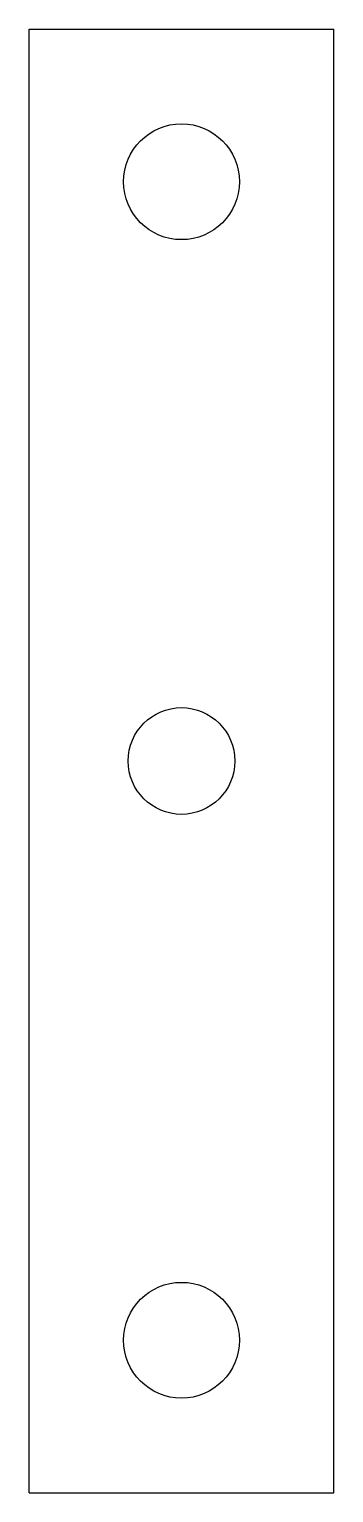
# Model space of a CAD drawing. Header units: millimetres. Extents: x -120 to -110, y -55 to -7.
import ezdxf

# ---------------------------------------------------------------- set-up
doc = ezdxf.new("R2010")
doc.units = ezdxf.units.MM
doc.layers.add('Cut005', color=7, linetype='CONTINUOUS')

msp = doc.modelspace()

# ---------------------------------------------------------------- linework, layer by layer
at = {"layer": 'Cut005'}
for p, q in [((-120, -55), (-120, -7)), ((-120, -7), (-120, -7, -5)), ((-120, -55, -5), (-120, -7, -5)), ((-120, -55), (-120, -7)), ((-120, -7), (-110, -7)), ((-120, -7), (-120, -7, -5)), ((-120, -7, -5), (-110, -7, -5)), ((-120, -7), (-110, -7)), ((-120, -55, -5), (-120, -7, -5)), ((-120, -7, -5), (-110, -7, -5)), ((-110, -55), (-110, -7)), ((-110, -7), (-110, -7, -5)), ((-110, -55, -5), (-110, -7, -5)), ((-110, -55), (-110, -7)), ((-110, -7), (-110, -7, -5)), ((-110, -55, -5), (-110, -7, -5)), ((-113.1, -12, -5), (-113.1, -12)), ((-113.1, -12, -5), (-113.1, -12)), ((-113.25, -31, -5), (-113.25, -31)), ((-113.25, -31, -5), (-113.25, -31)), ((-113.1, -50, -5), (-113.1, -50)), ((-113.1, -50, -5), (-113.1, -50)), ((-120, -55), (-120, -55, -5)), ((-120, -55), (-110, -55)), ((-120, -55, -5), (-110, -55, -5)), ((-120, -55), (-120, -55, -5)), ((-120, -55, -5), (-110, -55, -5)), ((-120, -55), (-110, -55)), ((-110, -55), (-110, -55, -5)), ((-110, -55), (-110, -55, -5))]:
    msp.add_line(p, q, dxfattribs=at)
for centre, radius in [((-115, -12), 1.9), ((-115, -12), 1.9), ((-115, -12), 1.9), ((-115, -12), 1.9), ((-115, -31), 1.75), ((-115, -31), 1.75), ((-115, -31), 1.75), ((-115, -31), 1.75), ((-115, -50), 1.9), ((-115, -50), 1.9), ((-115, -50), 1.9), ((-115, -50), 1.9)]:
    msp.add_circle(centre, radius, dxfattribs=at)

doc.saveas('drawing.dxf')
